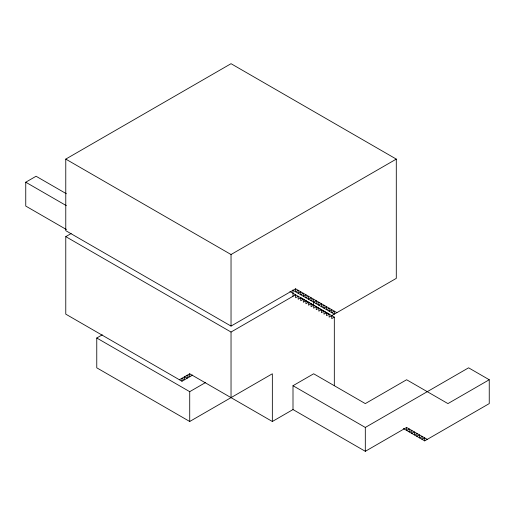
<?xml version="1.0" encoding="UTF-8"?>
<svg xmlns="http://www.w3.org/2000/svg" width="515" height="515" viewBox="0 0 515 515"><rect width="100%" height="100%" fill="white"/><g stroke="black" fill="none" stroke-linecap="round" stroke-linejoin="round"><path stroke-width="0.77" d="M66.377 229.523L25.75 206.064L25.75 182.213L36.076 176.252L66.377 193.743M336.9 312.663L295.584 288.806L231.035 326.079L65.772 230.662L65.772 159.103L231.035 63.693L396.293 159.103L396.293 278.37L329.13 317.131L329.13 314.163L300.747 297.76L298.172 299.241L298.172 296.26L295.584 297.754L295.584 294.767L231.035 332.04L65.772 236.63L65.772 314.15L181.969 381.235L192.642 375.075M65.772 236.63L71.16 233.52M65.772 159.103L231.035 254.519L396.293 159.103M427.276 439.379L406.618 427.45L365.309 451.307L293.003 409.56L272.345 421.489L272.345 373.781L189.72 421.489L96.762 367.819L96.762 338.007L102.266 334.821M179.387 379.748L189.72 373.781L272.345 421.489M313.667 302.221L316.249 300.734L316.249 303.715L318.83 302.221L318.83 305.202L321.418 303.708L321.418 306.695L323.993 305.208L323.993 308.189L326.574 306.695L326.574 309.676L329.156 308.189L329.156 311.169L331.737 309.676L331.737 312.663L334.319 311.169L334.319 314.15L292.662 290.1M313.661 305.208L311.079 306.695L311.079 303.715L308.498 305.208L308.498 302.221L305.916 303.715L305.916 300.734L303.335 302.221L303.335 299.241L300.754 300.734L300.754 297.754M96.762 338.007L189.72 391.67L205.556 382.529M329.13 314.163L326.555 315.65L326.555 312.676L323.98 314.163L323.98 311.176L321.405 312.663L321.405 309.689L318.824 311.176L318.824 308.189L316.242 309.676L316.242 306.695L313.661 308.189L313.667 299.241L311.079 300.734L311.079 297.754L308.498 299.241L308.498 296.26L305.916 297.754L305.916 294.767L303.335 296.26L303.335 293.28L300.754 294.767L300.754 291.786L298.172 293.28L298.172 290.299L295.584 291.786L295.584 288.806M334.319 385.709L334.319 317.131L331.724 318.63L331.724 315.637M293.003 409.56L293.003 385.709L313.661 373.781L365.309 403.599L406.618 379.748L447.934 403.599L489.25 379.748L489.25 403.599L424.695 440.872L403.348 428.544M293.003 385.709L365.309 427.45L468.592 367.819L489.25 379.748M289.906 291.49L334.319 317.131M25.75 182.213L66.377 205.672M424.695 440.872L424.695 437.892L422.113 439.379L422.113 436.398L419.532 437.892L419.532 434.905L416.95 436.398L416.95 433.418L414.369 434.905L414.369 431.924L411.788 433.418L411.788 430.437L409.2 431.924L409.2 428.944L406.618 430.437L406.618 427.45M365.309 427.45L365.309 451.307M293.003 290.299L293.003 296.26M231.035 254.519L231.035 326.079M231.035 332.04L231.035 397.638M189.72 373.781L189.72 376.768L187.138 375.274L187.138 378.255L184.557 376.768L184.557 379.748L181.969 378.255L181.969 381.235M189.72 391.67L189.72 421.489"/></g></svg>
